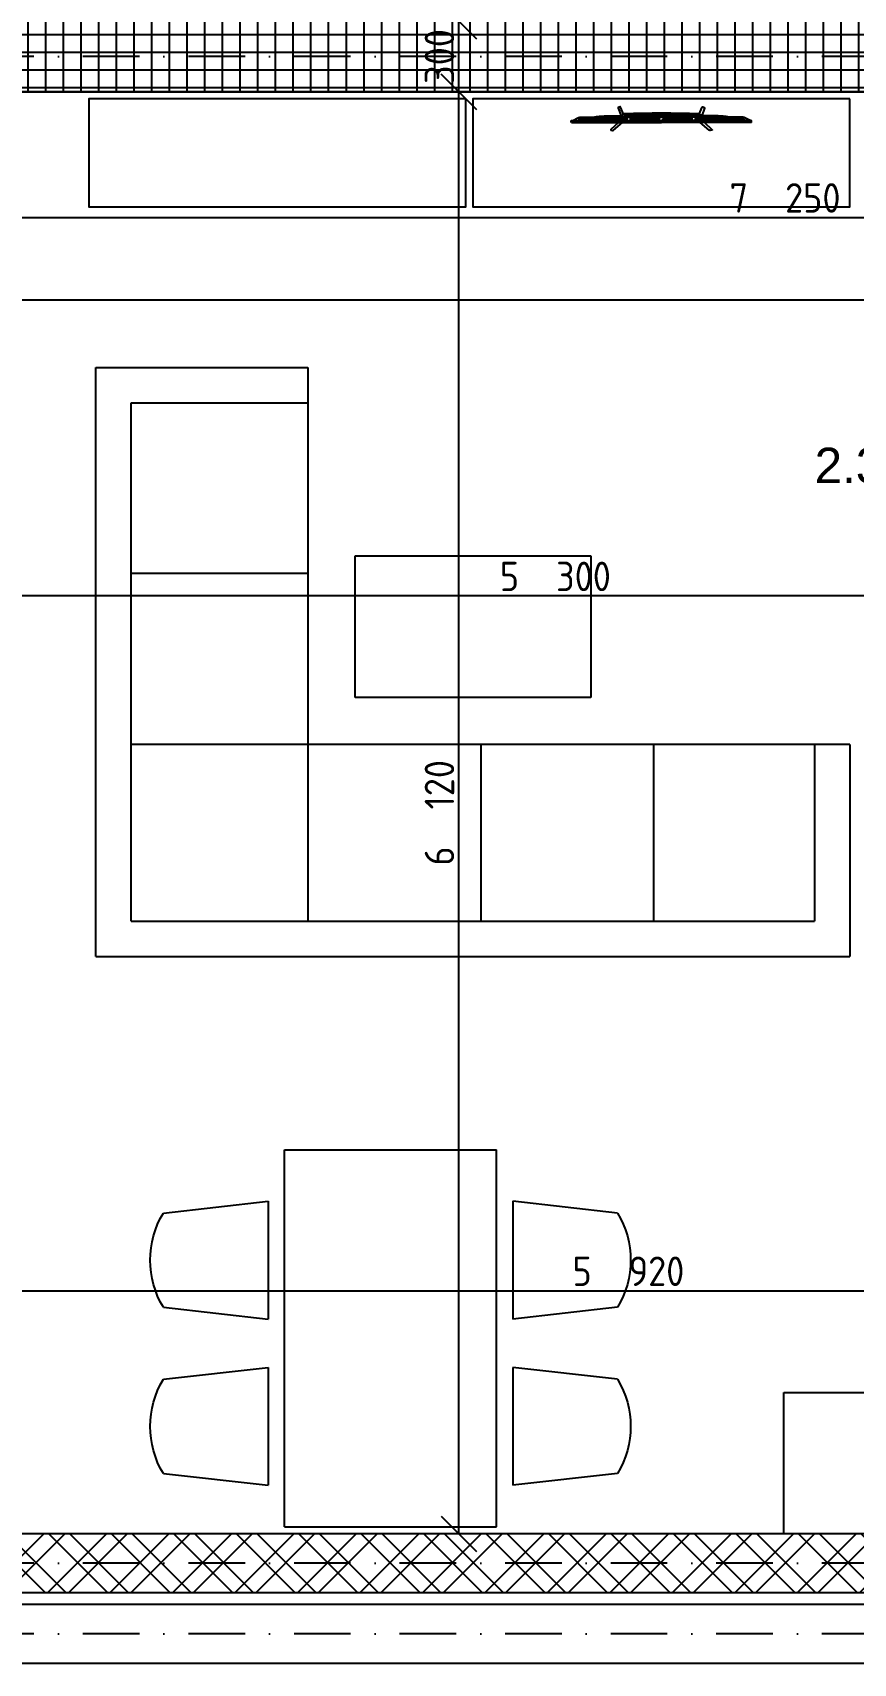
# Model space of a CAD drawing. Extents: x 4511820 to 5180432, y -1526536 to -944957.
# Drawn here: x 5096744 to 5100228, y -1225924 to -1219003 of the extents above; entities that cross this region are included whole.
import ezdxf

# ---------------------------------------------------------------- set-up
doc = ezdxf.new("R2010")
doc.units = 0
doc.header["$MEASUREMENT"] = 0
doc.linetypes.add('BODKOCIARKOVANA_3', pattern=[5.6, 3, -1.3, 0, -1.3])
doc.layers.get('0').update_dxf_attribs({"linetype": 'CONTINUOUS'})
doc.layers.get('Defpoints').update_dxf_attribs({"color": 61, "linetype": 'CONTINUOUS'})
for name, color, linetype in [('KÓTY', 4, 'CONTINUOUS'), ('MÚRY', 1, 'CONTINUOUS'), ('osi', 253, 'CONTINUOUS'), ('Plochy', 41, 'CONTINUOUS'), ('POPIS', 7, 'CONTINUOUS'), ('TENKÁ', 7, 'CONTINUOUS'), ('ZARIADENIE', 47, 'CONTINUOUS'), ('ZARIADENIE1', 145, 'CONTINUOUS'), ('ŠRAFY', 82, 'CONTINUOUS')]:
    doc.layers.add(name, color=color, linetype=linetype)
doc.styles.add('ARIAL', font='arial.ttf')
doc.styles.add('STYLE1', font='isocp.shx')
doc.dimstyles.new('STANDARD-50', dxfattribs={"dimtxt": 125, "dimasz": 150, "dimexe": 10, "dimexo": 200, "dimgap": 20, "dimtad": 1, "dimdsep": 46, "dimlunit": 6, "dimtxsty": 'STYLE1', "dimblk1": 'OBLIQUE', "dimblk2": 'OBLIQUE', "dimsah": 1, "dimcen": 2.5, "dimse1": 1, "dimse2": 1, "dimadec": 0, "dimazin": 0, "dimtfac": 1, "dimtmove": 1, "dimatfit": 3, "dimldrblk": 'OBLIQUE', "dimfxl": 1, "dimtolj": 1, "dimtzin": 0, "dimarcsym": 0})

# ---------------------------------------------------------------- blocks, each defined once
blk = doc.blocks.new('_OBLIQUE')
at = {"color": 0, "linetype": 'ByBlock'}
blk.add_line((-0.5, -0.5), (0.5, 0.5), dxfattribs=at)
blk = doc.blocks.new('*D13807')
at = {"layer": 'Defpoints', "color": 0}
for p in [(5091766, -1212834.2), (5098880, -1212834.2), (5096312.5, -1218954.2)]:
    blk.add_point(p, dxfattribs=at)
at = {"layer": 'KÓTY', "color": 0, "lineweight": -2}
blk.add_line((5091766, -1218954.2), (5091766, -1212834.2), dxfattribs=at)
at = {"layer": 'KÓTY', "color": 0, "linetype": 'ByBlock', "lineweight": -2, "xscale": 150, "yscale": 150, "zscale": 150}
for p, rotation in [((5091766, -1212834.2), 90), ((5091766, -1218954.2), 270)]:
    blk.add_blockref('_OBLIQUE', p, dxfattribs=dict(at, rotation=rotation))
at = {"layer": 'KÓTY', "color": 0, "insert": (5091683.5, -1215894.2), "char_height": 125, "attachment_point": 5, "rotation": 90, "style": 'STYLE1'}
blk.add_mtext('\\A1;6ﾠ120', dxfattribs=at)
blk = doc.blocks.new('sedacka rok 5')
at = {"layer": 'ZARIADENIE', "color": 30, "ltscale": 0.25}
for p, q in [((4452479, -1340180.2), (4452479, -1342480.2)), ((4452479, -1340180.2), (4453379, -1340180.2)), ((4453379, -1343380.2), (4453379, -1340180.2)), ((4452479, -1340330.2), (4453229, -1340330.2)), ((4453229, -1343230.2), (4453229, -1340330.2)), ((4452479, -1341013.5), (4453229, -1341013.5)), ((4452479, -1341746.9), (4453229, -1341746.9)), ((4450879, -1342480.2), (4452479, -1342480.2)), ((4450879, -1343380.2), (4450879, -1342480.2)), ((4451029, -1343230.2), (4451029, -1342480.2)), ((4451754, -1342480.2), (4451754, -1343230.2)), ((4452479, -1342480.2), (4453229, -1342480.2)), ((4452479, -1342480.2), (4452479, -1343230.2)), ((4453229, -1343230.2), (4451029, -1343230.2)), ((4453379, -1343380.2), (4450879, -1343380.2))]:
    blk.add_line(p, q, dxfattribs=at)
blk = doc.blocks.new('slol 1600-800')
at = {"layer": 'ZARIADENIE', "color": 45, "ltscale": 0.25}
for p, q in [((4423844.8, -1342296.5), (4423794.8, -1342740.6)), ((4424244.8, -1342296.5), (4424294.8, -1342740.6)), ((4424550.5, -1342296.5), (4424500.5, -1342740.6)), ((4424950.5, -1342296.5), (4425000.5, -1342740.6)), ((4424294.8, -1342740.6), (4423794.8, -1342740.6)), ((4425000.5, -1342740.6), (4424500.5, -1342740.6)), ((4423619, -1343710.2), (4423619, -1342810.2)), ((4423619, -1342810.2), (4425219, -1342810.2)), ((4425219, -1343710.2), (4425219, -1342810.2)), ((4423619, -1343710.2), (4425219, -1343710.2)), ((4423844.8, -1344223.9), (4423794.8, -1343779.8)), ((4424294.8, -1343779.8), (4423794.8, -1343779.8)), ((4424244.8, -1344223.9), (4424294.8, -1343779.8)), ((4424550.5, -1344223.9), (4424500.5, -1343779.8)), ((4425000.5, -1343779.8), (4424500.5, -1343779.8)), ((4424950.5, -1344223.9), (4425000.5, -1343779.8))]:
    blk.add_line(p, q, dxfattribs=at)
for centre, start, end in [((4424044.8, -1342626.5), 58.78339, 121.21661), ((4424750.5, -1342626.5), 58.78339, 121.21661), ((4424044.8, -1343893.9), 238.78339, 301.21661), ((4424750.5, -1343893.9), 238.78339, 301.21661)]:
    blk.add_arc(centre, 385.9, start, end, dxfattribs=at)
blk = doc.blocks.new('konf stol')
at = {"layer": 'ZARIADENIE', "color": 45, "ltscale": 0.25}
for p, q in [((4451679, -1342280.2), (4451679, -1341280.2)), ((4451679, -1341280.2), (4452279, -1341280.2)), ((4452279, -1341280.2), (4452279, -1342280.2)), ((4452279, -1342280.2), (4451679, -1342280.2))]:
    blk.add_line(p, q, dxfattribs=at)
blk = doc.blocks.new('Tv06_top_cad-block.com')
at = {"color": 0}
for points in [[(-161.1, -3.4), (-173.3, 26.2, 0.359324), (-175.3, 27.3, 0.097501), (-182.8, 24.2, 0.350578), (-183.5, 22.1), (-171.1, -10.4)], [(161.1, -3.4), (173.3, 26.2, -0.359324), (175.3, 27.3, -0.097501), (182.8, 24.2, -0.350578), (183.5, 22.1), (171.1, -10.4)], [(-381.9, -38.8, -0.13121), (-383.2, -32.7, -0.169032), (-383, -32.3), (-381.8, -31.1, -0.205713), (-381.3, -30.9), (-378.5, -30.9, 0.118206), (-376.2, -30.4), (-351.4, -18.4, -0.105648), (-345.8, -17), (0, -17)], [(-339.3, -21.2), (-339.3, -21.2, 0.099639), (-344.3, -22.2), (-349.2, -24.6, 0.215889), (-350.7, -26.3, 0.476075), (-349.4, -28, 0.244765)], [(-295.5, -17), (-282, -15, -0.02037), (-255.8, -12, -0.012056), (-227.2, -10.7), (-169.3, -10.7)], [(-182.5, -38.8), (-214.4, -69.1, 0.250582), (-215, -71, 0.266718), (-214.3, -71.9, 0.084688)], [(-214.3, -71.9), (-207.3, -73.1, 0.211205), (-203.3, -72.1), (-165.2, -38.8)], [(-181.8, -17), (-178.5, -14, -0.213415), (-177.3, -13.6), (0, -13.6)], [(-172.1, -13.6, -0.072098), (-159.2, -3, -0.121861), (-158.4, -2.8)], [(-170.1, -10.6, -0.053076), (-160.2, -2.9), (-158.4, -2.8)], [(-147.6, -13.6), (-147.6, -7.5, -0.414214), (-147.4, -7.3), (-146.5, -7.3, -0.414214), (-146.3, -7.5), (-146.3, -13.6)], [(-146.8, -28, 0.414214), (-145, -26.2), (-145, -23, 0.414214), (-146.8, -21.2)], [(-143.9, -13.6), (-143.9, -7.5, -0.414214), (-143.7, -7.3), (-142.7, -7.3, -0.414214), (-142.6, -7.5), (-142.6, -13.6)], [(-140.2, -13.6), (-140.2, -7.5, -0.414214), (-140, -7.3), (-139, -7.3, -0.414214), (-138.8, -7.5), (-138.8, -13.6)], [(-136.4, -13.6), (-136.4, -7.5, -0.414214), (-136.3, -7.3), (-135.3, -7.3, -0.414214), (-135.1, -7.5), (-135.1, -13.6)], [(-132.7, -13.6), (-132.7, -7.5, -0.414214), (-132.5, -7.3), (-131.6, -7.3, -0.414214), (-131.4, -7.5), (-131.4, -13.6)], [(-128.8, -28, -0.414214), (-130.6, -26.2), (-130.6, -23, -0.414214), (-128.8, -21.2)], [(-129, -13.6), (-129, -7.5, -0.414214), (-128.8, -7.3), (-127.9, -7.3, -0.414214), (-127.7, -7.5), (-127.7, -13.6)], [(-125.3, -13.6), (-125.3, -7.5, -0.414214), (-125.1, -7.3), (-124.1, -7.3, -0.414214), (-124, -7.5), (-124, -13.6)], [(-121.6, -13.6), (-121.6, -7.5, -0.414214), (-121.4, -7.3), (-120.4, -7.3, -0.414214), (-120.2, -7.5), (-120.2, -13.6)], [(-117.8, -13.6), (-117.8, -7.5, -0.414214), (-117.7, -7.3), (-116.7, -7.3, -0.414214), (-116.5, -7.5), (-116.5, -13.6)], [(-114.1, -13.6), (-114.1, -7.5, -0.414214), (-113.9, -7.3), (-113, -7.3, -0.414214), (-112.8, -7.5), (-112.8, -13.6)], [(-110.4, -13.6), (-110.4, -7.5, -0.414214), (-110.2, -7.3), (-109.3, -7.3, -0.414214), (-109.1, -7.5), (-109.1, -13.6)], [(-106.7, -13.6), (-106.7, -7.5, -0.414214), (-106.5, -7.3), (-105.5, -7.3, -0.414214), (-105.4, -7.5), (-105.4, -13.6)], [(-103, -13.6), (-103, -7.5, -0.414214), (-102.8, -7.3), (-101.8, -7.3, -0.414214), (-101.6, -7.5), (-101.6, -13.6)], [(-99.2, -13.6), (-99.2, -7.5, -0.414214), (-99.1, -7.3), (-98.1, -7.3, -0.414214), (-97.9, -7.5), (-97.9, -13.6)], [(-95.5, -13.6), (-95.5, -7.5, -0.414214), (-95.3, -7.3), (-94.4, -7.3, -0.414214), (-94.2, -7.5), (-94.2, -13.6)], [(-91.8, -13.6), (-91.8, -7.5, -0.414214), (-91.6, -7.3), (-90.7, -7.3, -0.414214), (-90.5, -7.5), (-90.5, -13.6)], [(-88.1, -13.6), (-88.1, -7.5, -0.414214), (-87.9, -7.3), (-86.9, -7.3, -0.414214), (-86.8, -7.5), (-86.8, -13.6)], [(-84.4, -13.6), (-84.4, -7.5, -0.414214), (-84.2, -7.3), (-83.2, -7.3, -0.414214), (-83, -7.5), (-83, -13.6)], [(-80.6, -13.6), (-80.6, -7.5, -0.414214), (-80.5, -7.3), (-79.5, -7.3, -0.414214), (-79.3, -7.5), (-79.3, -13.6)], [(-76.9, -13.6), (-76.9, -7.5, -0.414214), (-76.7, -7.3), (-75.8, -7.3, -0.414214), (-75.6, -7.5), (-75.6, -13.6)], [(-73.2, -13.6), (-73.2, -7.5, -0.414214), (-73, -7.3), (-72.1, -7.3, -0.414214), (-71.9, -7.5), (-71.9, -13.6)], [(-69.5, -13.6), (-69.5, -7.5, -0.414214), (-69.3, -7.3), (-68.3, -7.3, -0.414214), (-68.2, -7.5), (-68.2, -13.6)], [(-65.8, -13.6), (-65.8, -7.5, -0.414214), (-65.6, -7.3), (-64.6, -7.3, -0.414214), (-64.4, -7.5), (-64.4, -13.6)], [(-62, -13.6), (-62, -7.5, -0.414214), (-61.9, -7.3), (-60.9, -7.3, -0.414214), (-60.7, -7.5), (-60.7, -13.6)], [(-58.3, -13.6), (-58.3, -7.5, -0.414214), (-58.1, -7.3), (-57.2, -7.3, -0.414214), (-57, -7.5), (-57, -13.6)], [(-54.6, -13.6), (-54.6, -7.5, -0.414214), (-54.4, -7.3), (-53.5, -7.3, -0.414214), (-53.3, -7.5), (-53.3, -13.6)], [(-50.9, -13.6), (-50.9, -7.5, -0.414214), (-50.7, -7.3), (-49.7, -7.3, -0.414214), (-49.6, -7.5), (-49.6, -13.6)], [(-47.2, -13.6), (-47.2, -7.5, -0.414214), (-47, -7.3), (-46, -7.3, -0.414214), (-45.8, -7.5), (-45.8, -13.6)], [(-43.4, -13.6), (-43.4, -7.5, -0.414214), (-43.3, -7.3), (-42.3, -7.3, -0.414214), (-42.1, -7.5), (-42.1, -13.6)], [(-39.7, -13.6), (-39.7, -7.5, -0.414214), (-39.5, -7.3), (-38.6, -7.3, -0.414214), (-38.4, -7.5), (-38.4, -13.6)], [(-36, -13.6), (-36, -7.5, -0.414214), (-35.8, -7.3), (-34.9, -7.3, -0.414214), (-34.7, -7.5), (-34.7, -13.6)], [(-32.3, -13.6), (-32.3, -7.5, -0.414214), (-32.1, -7.3), (-31.1, -7.3, -0.414214), (-31, -7.5), (-31, -13.6)], [(-28.6, -13.6), (-28.6, -7.5, -0.414214), (-28.4, -7.3), (-27.4, -7.3, -0.414214), (-27.2, -7.5), (-27.2, -13.6)], [(-24.8, -13.6), (-24.8, -7.5, -0.414214), (-24.7, -7.3), (-23.7, -7.3, -0.414214), (-23.5, -7.5), (-23.5, -13.6)], [(-21.1, -13.6), (-21.1, -7.5, -0.414214), (-20.9, -7.3), (-20, -7.3, -0.414214), (-19.8, -7.5), (-19.8, -13.6)], [(-17.4, -13.6), (-17.4, -7.5, -0.414214), (-17.2, -7.3), (-16.3, -7.3, -0.414214), (-16.1, -7.5), (-16.1, -13.6)], [(-13.7, -13.6), (-13.7, -7.5, -0.414214), (-13.5, -7.3), (-12.5, -7.3, -0.414214), (-12.4, -7.5), (-12.4, -13.6)], [(-10, -13.6), (-10, -7.5, -0.414214), (-9.8, -7.3), (-8.8, -7.3, -0.414214), (-8.6, -7.5), (-8.6, -13.6)], [(-10, -28, 0.414214), (-8.2, -26.2), (-8.2, -23, 0.414214), (-10, -21.2)], [(-6.2, -13.6), (-6.2, -7.5, -0.414214), (-6.1, -7.3), (-5.1, -7.3, -0.414214), (-4.9, -7.5), (-4.9, -13.6)], [(-2.5, -13.6), (-2.5, -7.5, -0.414214), (-2.3, -7.3), (-1.4, -7.3, -0.414214), (-1.2, -7.5), (-1.2, -13.6)], [(181.8, -17), (178.5, -14, 0.213415), (177.3, -13.6), (0, -13.6)], [(381.9, -38.8, 0.13121), (383.2, -32.7, 0.169032), (383, -32.3), (381.8, -31.1, 0.205713), (381.3, -30.9), (378.5, -30.9, -0.118206), (376.2, -30.4), (351.4, -18.4, 0.105648), (345.8, -17), (0, -17)], [(2.5, -13.6), (2.5, -7.5, 0.414214), (2.3, -7.3), (1.4, -7.3, 0.414214), (1.2, -7.5), (1.2, -13.6)], [(6.2, -13.6), (6.2, -7.5, 0.414214), (6.1, -7.3), (5.1, -7.3, 0.414214), (4.9, -7.5), (4.9, -13.6)], [(10, -28, -0.414214), (8.2, -26.2), (8.2, -23, -0.414214), (10, -21.2)], [(10, -13.6), (10, -7.5, 0.414214), (9.8, -7.3), (8.8, -7.3, 0.414214), (8.6, -7.5), (8.6, -13.6)], [(13.7, -13.6), (13.7, -7.5, 0.414214), (13.5, -7.3), (12.5, -7.3, 0.414214), (12.4, -7.5), (12.4, -13.6)], [(17.4, -13.6), (17.4, -7.5, 0.414214), (17.2, -7.3), (16.3, -7.3, 0.414214), (16.1, -7.5), (16.1, -13.6)], [(21.1, -13.6), (21.1, -7.5, 0.414214), (20.9, -7.3), (20, -7.3, 0.414214), (19.8, -7.5), (19.8, -13.6)], [(24.8, -13.6), (24.8, -7.5, 0.414214), (24.7, -7.3), (23.7, -7.3, 0.414214), (23.5, -7.5), (23.5, -13.6)], [(28.6, -13.6), (28.6, -7.5, 0.414214), (28.4, -7.3), (27.4, -7.3, 0.414214), (27.2, -7.5), (27.2, -13.6)], [(32.3, -13.6), (32.3, -7.5, 0.414214), (32.1, -7.3), (31.1, -7.3, 0.414214), (31, -7.5), (31, -13.6)], [(36, -13.6), (36, -7.5, 0.414214), (35.8, -7.3), (34.9, -7.3, 0.414214), (34.7, -7.5), (34.7, -13.6)], [(39.7, -13.6), (39.7, -7.5, 0.414214), (39.5, -7.3), (38.6, -7.3, 0.414214), (38.4, -7.5), (38.4, -13.6)], [(43.4, -13.6), (43.4, -7.5, 0.414214), (43.3, -7.3), (42.3, -7.3, 0.414214), (42.1, -7.5), (42.1, -13.6)], [(47.2, -13.6), (47.2, -7.5, 0.414214), (47, -7.3), (46, -7.3, 0.414214), (45.8, -7.5), (45.8, -13.6)], [(50.9, -13.6), (50.9, -7.5, 0.414214), (50.7, -7.3), (49.7, -7.3, 0.414214), (49.6, -7.5), (49.6, -13.6)], [(54.6, -13.6), (54.6, -7.5, 0.414214), (54.4, -7.3), (53.5, -7.3, 0.414214), (53.3, -7.5), (53.3, -13.6)], [(58.3, -13.6), (58.3, -7.5, 0.414214), (58.1, -7.3), (57.2, -7.3, 0.414214), (57, -7.5), (57, -13.6)], [(62, -13.6), (62, -7.5, 0.414214), (61.9, -7.3), (60.9, -7.3, 0.414214), (60.7, -7.5), (60.7, -13.6)], [(65.8, -13.6), (65.8, -7.5, 0.414214), (65.6, -7.3), (64.6, -7.3, 0.414214), (64.4, -7.5), (64.4, -13.6)], [(69.5, -13.6), (69.5, -7.5, 0.414214), (69.3, -7.3), (68.3, -7.3, 0.414214), (68.2, -7.5), (68.2, -13.6)], [(73.2, -13.6), (73.2, -7.5, 0.414214), (73, -7.3), (72.1, -7.3, 0.414214), (71.9, -7.5), (71.9, -13.6)], [(76.9, -13.6), (76.9, -7.5, 0.414214), (76.7, -7.3), (75.8, -7.3, 0.414214), (75.6, -7.5), (75.6, -13.6)], [(80.6, -13.6), (80.6, -7.5, 0.414214), (80.5, -7.3), (79.5, -7.3, 0.414214), (79.3, -7.5), (79.3, -13.6)], [(84.4, -13.6), (84.4, -7.5, 0.414214), (84.2, -7.3), (83.2, -7.3, 0.414214), (83, -7.5), (83, -13.6)], [(88.1, -13.6), (88.1, -7.5, 0.414214), (87.9, -7.3), (86.9, -7.3, 0.414214), (86.8, -7.5), (86.8, -13.6)], [(91.8, -13.6), (91.8, -7.5, 0.414214), (91.6, -7.3), (90.7, -7.3, 0.414214), (90.5, -7.5), (90.5, -13.6)], [(95.5, -13.6), (95.5, -7.5, 0.414214), (95.3, -7.3), (94.4, -7.3, 0.414214), (94.2, -7.5), (94.2, -13.6)], [(99.2, -13.6), (99.2, -7.5, 0.414214), (99.1, -7.3), (98.1, -7.3, 0.414214), (97.9, -7.5), (97.9, -13.6)], [(103, -13.6), (103, -7.5, 0.414214), (102.8, -7.3), (101.8, -7.3, 0.414214), (101.6, -7.5), (101.6, -13.6)], [(106.7, -13.6), (106.7, -7.5, 0.414214), (106.5, -7.3), (105.5, -7.3, 0.414214), (105.4, -7.5), (105.4, -13.6)], [(110.4, -13.6), (110.4, -7.5, 0.414214), (110.2, -7.3), (109.3, -7.3, 0.414214), (109.1, -7.5), (109.1, -13.6)], [(114.1, -13.6), (114.1, -7.5, 0.414214), (113.9, -7.3), (113, -7.3, 0.414214), (112.8, -7.5), (112.8, -13.6)], [(117.8, -13.6), (117.8, -7.5, 0.414214), (117.7, -7.3), (116.7, -7.3, 0.414214), (116.5, -7.5), (116.5, -13.6)], [(121.6, -13.6), (121.6, -7.5, 0.414214), (121.4, -7.3), (120.4, -7.3, 0.414214), (120.2, -7.5), (120.2, -13.6)], [(125.3, -13.6), (125.3, -7.5, 0.414214), (125.1, -7.3), (124.1, -7.3, 0.414214), (124, -7.5), (124, -13.6)], [(129, -13.6), (129, -7.5, 0.414214), (128.8, -7.3), (127.9, -7.3, 0.414214), (127.7, -7.5), (127.7, -13.6)], [(128.8, -28, 0.414214), (130.6, -26.2), (130.6, -23, 0.414214), (128.8, -21.2)], [(132.7, -13.6), (132.7, -7.5, 0.414214), (132.5, -7.3), (131.6, -7.3, 0.414214), (131.4, -7.5), (131.4, -13.6)], [(136.4, -13.6), (136.4, -7.5, 0.414214), (136.3, -7.3), (135.3, -7.3, 0.414214), (135.1, -7.5), (135.1, -13.6)], [(140.2, -13.6), (140.2, -7.5, 0.414214), (140, -7.3), (139, -7.3, 0.414214), (138.8, -7.5), (138.8, -13.6)], [(143.9, -13.6), (143.9, -7.5, 0.414214), (143.7, -7.3), (142.7, -7.3, 0.414214), (142.6, -7.5), (142.6, -13.6)], [(146.8, -28, -0.414214), (145, -26.2), (145, -23, -0.414214), (146.8, -21.2)], [(147.6, -13.6), (147.6, -7.5, 0.414214), (147.4, -7.3), (146.5, -7.3, 0.414214), (146.3, -7.5), (146.3, -13.6)], [(172.1, -13.6, 0.072098), (159.2, -3, 0.121861), (158.4, -2.8)], [(170.1, -10.6, 0.053076), (160.2, -2.9), (158.4, -2.8)], [(214.3, -71.9), (207.3, -73.1, -0.211205), (203.3, -72.1), (165.2, -38.8)], [(295.5, -17), (282, -15, 0.02037), (255.8, -12, 0.012056), (227.2, -10.7), (169.3, -10.7)], [(182.5, -38.8), (214.4, -69.1, -0.250582), (215, -71, -0.266718), (214.3, -71.9, -0.084688)], [(339.3, -21.2), (339.3, -21.2, -0.099639), (344.3, -22.2), (349.2, -24.6, -0.215889), (350.7, -26.3, -0.476075), (349.4, -28, -0.244765)]]:
    blk.add_lwpolyline(points, format="xyb", dxfattribs=at)
for points in [[(-381.9, -38.8), (0, -38.8)], [(-378.5, -30.9), (0, -30.9)], [(-349.4, -28), (-146.8, -28)], [(-339.3, -21.2), (-146.8, -21.2)], [(-158.6, -6.5), (0, -6.5)], [(-128.8, -21.2), (-10, -21.2)], [(-128.8, -28), (-10, -28)], [(158.6, -6.5), (0, -6.5)], [(378.5, -30.9), (0, -30.9)], [(381.9, -38.8), (0, -38.8)], [(128.8, -21.2), (10, -21.2)], [(128.8, -28), (10, -28)], [(339.3, -21.2), (146.8, -21.2)], [(349.4, -28), (146.8, -28)]]:
    blk.add_lwpolyline(points, dxfattribs=at)
for centre, radius, start, end in [((0, -4564), 4564, 90, 91.98925), ((0, -4564), 4564, 88.01075, 90), ((-170.5, -10.1), 0.6, 200.97838, 314.02949), ((170.5, -10.1), 0.6, 225.97051, 339.02162)]:
    blk.add_arc(centre, radius, start, end, dxfattribs=at)
blk = doc.blocks.new('TV')
at = {"layer": 'ZARIADENIE', "color": 8}
blk.add_blockref('Tv06_top_cad-block.com', (4448198.7, -1316337.8), dxfattribs=at)
blk = doc.blocks.new('*D27897')
at = {"layer": 'Defpoints', "color": 0}
for p in [(5098553, -1219254.2), (5098553, -1219254.2), (5098553, -1225374.2)]:
    blk.add_point(p, dxfattribs=at)
at = {"layer": 'KÓTY', "color": 0, "lineweight": -2}
blk.add_line((5098553, -1225374.2), (5098553, -1219254.2), dxfattribs=at)
at = {"layer": 'KÓTY', "color": 0, "linetype": 'ByBlock', "lineweight": -2, "xscale": 150, "yscale": 150, "zscale": 150}
for p, rotation in [((5098553, -1219254.2), 90), ((5098553, -1225374.2), 270)]:
    blk.add_blockref('_OBLIQUE', p, dxfattribs=dict(at, rotation=rotation))
at = {"layer": 'KÓTY', "color": 0, "insert": (5098470.5, -1222314.2), "char_height": 125, "attachment_point": 5, "rotation": 90, "style": 'STYLE1'}
blk.add_mtext('\\A1;6ﾠ120', dxfattribs=at)
blk = doc.blocks.new('*D27898')
at = {"layer": 'Defpoints', "color": 0}
for p in [(5096312.5, -1218954.2), (5098553, -1218954.2), (5098553, -1219254.2)]:
    blk.add_point(p, dxfattribs=at)
at = {"layer": 'KÓTY', "color": 0, "lineweight": -2}
blk.add_line((5098553, -1219254.2), (5098553, -1218954.2), dxfattribs=at)
at = {"layer": 'KÓTY', "color": 0, "linetype": 'ByBlock', "lineweight": -2, "xscale": 150, "yscale": 150, "zscale": 150}
for p, rotation in [((5098553, -1218954.2), 90), ((5098553, -1219254.2), 270)]:
    blk.add_blockref('_OBLIQUE', p, dxfattribs=dict(at, rotation=rotation))
at = {"layer": 'KÓTY', "color": 0, "insert": (5098470.5, -1219104.2), "char_height": 125, "attachment_point": 5, "rotation": 90, "style": 'STYLE1'}
blk.add_mtext('\\A1;300', dxfattribs=at)
blk = doc.blocks.new('*D27899')
at = {"layer": 'Defpoints', "color": 0}
for p in [(5096312.5, -1215954.2), (5098553, -1215954.2), (5096312.5, -1218954.2)]:
    blk.add_point(p, dxfattribs=at)
at = {"layer": 'KÓTY', "color": 0, "lineweight": -2}
blk.add_line((5098553, -1218954.2), (5098553, -1215954.2), dxfattribs=at)
at = {"layer": 'KÓTY', "color": 0, "linetype": 'ByBlock', "lineweight": -2, "xscale": 150, "yscale": 150, "zscale": 150}
for p, rotation in [((5098553, -1215954.2), 90), ((5098553, -1218954.2), 270)]:
    blk.add_blockref('_OBLIQUE', p, dxfattribs=dict(at, rotation=rotation))
at = {"layer": 'KÓTY', "color": 0, "insert": (5098470.5, -1217454.2), "char_height": 125, "attachment_point": 5, "rotation": 90, "style": 'STYLE1'}
blk.add_mtext('\\A1;3ﾠ000', dxfattribs=at)
blk = doc.blocks.new('*D27907')
at = {"layer": 'Defpoints', "color": 0}
for p in [(5102232.5, -1224342.5), (5096312.5, -1225374.2), (5102232.5, -1225374.2)]:
    blk.add_point(p, dxfattribs=at)
at = {"layer": 'KÓTY', "color": 0, "lineweight": -2}
blk.add_line((5096312.5, -1224342.5), (5102232.5, -1224342.5), dxfattribs=at)
at = {"layer": 'KÓTY', "color": 0, "linetype": 'ByBlock', "lineweight": -2, "xscale": 150, "yscale": 150, "zscale": 150, "rotation": 180}
blk.add_blockref('_OBLIQUE', (5096312.5, -1224342.5), dxfattribs=at)
at = {"layer": 'KÓTY', "color": 0, "linetype": 'ByBlock', "lineweight": -2, "xscale": 150, "yscale": 150, "zscale": 150}
blk.add_blockref('_OBLIQUE', (5102232.5, -1224342.5), dxfattribs=at)
at = {"layer": 'KÓTY', "color": 0, "insert": (5099272.5, -1224260), "char_height": 125, "attachment_point": 5, "style": 'STYLE1'}
blk.add_mtext('\\A1;5ﾠ920', dxfattribs=at)
blk = doc.blocks.new('*D27949')
at = {"layer": 'Defpoints', "color": 0}
for p in [(5096312.5, -1219254.2), (5103562.5, -1219254.2), (5103562.5, -1219787)]:
    blk.add_point(p, dxfattribs=at)
at = {"layer": 'KÓTY', "color": 0, "lineweight": -2}
blk.add_line((5096312.5, -1219787), (5103562.5, -1219787), dxfattribs=at)
at = {"layer": 'KÓTY', "color": 0, "linetype": 'ByBlock', "lineweight": -2, "xscale": 150, "yscale": 150, "zscale": 150, "rotation": 180}
blk.add_blockref('_OBLIQUE', (5096312.5, -1219787), dxfattribs=at)
at = {"layer": 'KÓTY', "color": 0, "linetype": 'ByBlock', "lineweight": -2, "xscale": 150, "yscale": 150, "zscale": 150}
blk.add_blockref('_OBLIQUE', (5103562.5, -1219787), dxfattribs=at)
at = {"layer": 'KÓTY', "color": 0, "insert": (5099937.5, -1219704.5), "char_height": 125, "attachment_point": 5, "style": 'STYLE1'}
blk.add_mtext('\\A1;7ﾠ250', dxfattribs=at)
blk = doc.blocks.new('*D27961')
at = {"layer": 'Defpoints', "color": 0}
for p in [(5096312.5, -1221393.5), (5096312.5, -1221759.2), (5101612.5, -1221759.2)]:
    blk.add_point(p, dxfattribs=at)
at = {"layer": 'KÓTY', "color": 0, "lineweight": -2}
blk.add_line((5101612.5, -1221393.5), (5096312.5, -1221393.5), dxfattribs=at)
at = {"layer": 'KÓTY', "color": 0, "linetype": 'ByBlock', "lineweight": -2, "xscale": 150, "yscale": 150, "zscale": 150, "rotation": 180}
blk.add_blockref('_OBLIQUE', (5096312.5, -1221393.5), dxfattribs=at)
at = {"layer": 'KÓTY', "color": 0, "linetype": 'ByBlock', "lineweight": -2, "xscale": 150, "yscale": 150, "zscale": 150}
blk.add_blockref('_OBLIQUE', (5101612.5, -1221393.5), dxfattribs=at)
at = {"layer": 'KÓTY', "color": 0, "insert": (5098962.5, -1221311), "char_height": 125, "attachment_point": 5, "style": 'STYLE1'}
blk.add_mtext('\\A1;5ﾠ300', dxfattribs=at)
blk = doc.blocks.new('*D27962')
at = {"layer": 'Defpoints', "color": 0}
for p in [(5096312.5, -1219254.2), (5105232.5, -1219254.2), (5105232.5, -1220137)]:
    blk.add_point(p, dxfattribs=at)
at = {"layer": 'KÓTY', "color": 0, "lineweight": -2}
blk.add_line((5096312.5, -1220137), (5105232.5, -1220137), dxfattribs=at)
at = {"layer": 'KÓTY', "color": 0, "linetype": 'ByBlock', "lineweight": -2, "xscale": 150, "yscale": 150, "zscale": 150, "rotation": 180}
blk.add_blockref('_OBLIQUE', (5096312.5, -1220137), dxfattribs=at)
at = {"layer": 'KÓTY', "color": 0, "linetype": 'ByBlock', "lineweight": -2, "xscale": 150, "yscale": 150, "zscale": 150}
blk.add_blockref('_OBLIQUE', (5105232.5, -1220137), dxfattribs=at)
at = {"layer": 'KÓTY', "color": 0, "insert": (5100772.5, -1220054.5), "char_height": 125, "attachment_point": 5, "style": 'STYLE1'}
blk.add_mtext('\\A1;8ﾠ920', dxfattribs=at)

msp = doc.modelspace()

# ---------------------------------------------------------------- hatches: boundary and pattern name
at = {"layer": 'ŠRAFY', "ltscale": 0.25}
h = msp.add_hatch(dxfattribs=at)
h.set_pattern_fill('ANSI37', color=256, scale=600, angle=45)
h.set_pattern_definition([(90, (-3375574.78, 623738.554), (-75, 1e-14), []), (180, (-3375574.78, 623738.554), (-1e-14, -75), [])])
h.paths.add_polyline_path([(5103562.5, -1218954.226), (5103447.5, -1218954.226), (5103422.5, -1218954.226), (5101562.5, -1218954.226), (5101447.5, -1218954.226), (5100562.5, -1218954.226), (5100447.5, -1218954.226), (5096312.5, -1218954.226), (5096312.5, -1219254.226), (5103562.5, -1219254.226)])
at = {"layer": 'ŠRAFY'}
h = msp.add_hatch(dxfattribs=at)
h.set_pattern_fill('ANSI32', color=256, scale=500)
h.set_pattern_definition([(45, (515810.9, -45114.18), (-132.5825215, 132.5825215), []), (45, (515899.28, -45114.18), (-132.5825215, 132.5825215), [])])
h.paths.add_polyline_path([(5109232.5, -1225624.226), (5109232.5, -1225374.226), (5105347.5, -1225374.226), (5105232.5, -1225374.226), (5104347.5, -1225374.226), (5104232.5, -1225374.226), (5102372.5, -1225374.226), (5102232.5, -1225374.226), (5096312.5, -1225374.226), (5096312.5, -1225624.226)])
h = msp.add_hatch(dxfattribs=at)
h.set_pattern_fill('ANSI32', color=256, scale=500, angle=90)
h.set_pattern_definition([(135, (515810.9, -45114.18), (-132.5825215, -132.5825215), []), (135, (515810.9, -45025.8), (-132.5825215, -132.5825215), [])])
h.paths.add_polyline_path([(5109232.5, -1225624.226), (5109232.5, -1225374.226), (5105347.5, -1225374.226), (5105232.5, -1225374.226), (5104347.5, -1225374.226), (5104232.5, -1225374.226), (5102372.5, -1225374.226), (5102232.5, -1225374.226), (5096312.5, -1225374.226), (5096312.5, -1225624.226)])

# ---------------------------------------------------------------- linework, layer by layer
at = {"layer": 'MÚRY'}
for p, q in [((5103612.5, -1219254.226), (5096312.5, -1219254.226)), ((5102232.5, -1225374.226), (5096312.5, -1225374.226)), ((5100457.5, -1225924.226), (5096312.5, -1225924.226))]:
    msp.add_line(p, q, dxfattribs=at)
at = {"layer": 'osi', "linetype": 'BODKOCIARKOVANA_3', "ltscale": 80}
for p, q in [((5157242.5, -1219104.226), (5093572.5, -1219104.226)), ((5157242.5, -1225499.226), (5093572.5, -1225499.226)), ((5157242.5, -1225799.226), (5093572.5, -1225799.226))]:
    msp.add_line(p, q, dxfattribs=at)
at = {"layer": 'Plochy'}
msp.add_lwpolyline([(5096312.5, -1219254.226), (5103612.5, -1219254.226), (5103612.5, -1221759.226), (5101612.5, -1221759.226), (5101612.5, -1221874.226), (5102232.5, -1221874.226), (5102232.5, -1225374.226), (5096312.5, -1225374.226)], close=True, dxfattribs=at)
at = {"layer": 'TENKÁ'}
for p, q in [((5109772.5, -1225624.226), (5095932.5, -1225624.226)), ((5109772.5, -1225674.226), (5095932.5, -1225674.226))]:
    msp.add_line(p, q, dxfattribs=at)
at = {"layer": 'ZARIADENIE', "color": 45, "ltscale": 0.25}
for points in [[(5098582.5, -1219284.226), (5096982.5, -1219284.226), (5096982.5, -1219741.993), (5098582.5, -1219741.993)], [(5100212.5, -1219284.226), (5098612.5, -1219284.226), (5098612.5, -1219741.993), (5100212.5, -1219741.993)]]:
    msp.add_lwpolyline(points, close=True, dxfattribs=at)
at = {"layer": 'ZARIADENIE1', "color": 8, "ltscale": 0.25}
for p, q in [((5099932.5, -1224774.226), (5101632.5, -1224774.226)), ((5099932.5, -1225374.226), (5099932.5, -1224774.226))]:
    msp.add_line(p, q, dxfattribs=at)

# ---------------------------------------------------------------- block references
at = {"layer": 'Plochy', "color": 2}
msp.add_blockref('TV', (651213.782, 96992.433), dxfattribs=at)
at = {"layer": 'Plochy', "xscale": -1, "rotation": 270}
msp.add_blockref('slol 1600-800', (6441522.691, -5648963.226), dxfattribs=at)
at = {"layer": 'ZARIADENIE'}
for name, p, rotation in [('sedacka rok 5', (6440392.691, 3230454.774), 270), ('konf stol', (3756832.309, -5673503.226), 90)]:
    msp.add_blockref(name, p, dxfattribs=dict(at, rotation=rotation))

# ---------------------------------------------------------------- texts
at = {"layer": 'POPIS', "lineweight": 40, "ltscale": 0.25, "style": 'ARIAL'}
msp.add_text('2.3-35', height=150, dxfattribs=at).set_placement((5100062.911, -1220914.614))

# ---------------------------------------------------------------- dimensions: what is measured, and where the dimension line sits
at = {"layer": 'KÓTY'}
for base, p1, p2, picture, middle in [((5091766, -1212834.226), (5096312.5, -1218954.226), (5098880, -1212834.226), '*D13807', (5091683.457, -1215894.226)), ((5098553, -1215954.226), (5096312.5, -1218954.226), (5096312.5, -1215954.226), '*D27899', (5098470.457, -1217454.226)), ((5098553, -1218954.226), (5098553, -1219254.226), (5096312.5, -1218954.226), '*D27898', (5098470.5, -1219104.226)), ((5098553, -1219254.226), (5098553, -1225374.226), (5098553, -1219254.226), '*D27897', (5098470.457, -1222314.226))]:
    dim = msp.add_linear_dim(base=base, p1=p1, p2=p2, angle=90, dimstyle='STANDARD-50', dxfattribs=at)
    dim.commit()
    dim.dimension.update_dxf_attribs({"geometry": picture, "text_midpoint": middle})
for base, p1, p2, picture, middle in [((5103562.5, -1219787.035), (5096312.5, -1219254.226), (5103562.5, -1219254.226), '*D27949', (5099937.5, -1219704.492)), ((5105232.5, -1220137.035), (5096312.5, -1219254.226), (5105232.5, -1219254.226), '*D27962', (5100772.5, -1220054.492)), ((5096312.5, -1221393.535), (5101612.5, -1221759.226), (5096312.5, -1221759.226), '*D27961', (5098962.5, -1221310.992)), ((5102232.5, -1224342.535), (5096312.5, -1225374.226), (5102232.5, -1225374.226), '*D27907', (5099272.5, -1224259.992))]:
    dim = msp.add_linear_dim(base=base, p1=p1, p2=p2, dimstyle='STANDARD-50', dxfattribs=at)
    dim.commit()
    dim.dimension.update_dxf_attribs({"geometry": picture, "text_midpoint": middle})

doc.saveas('drawing.dxf')
